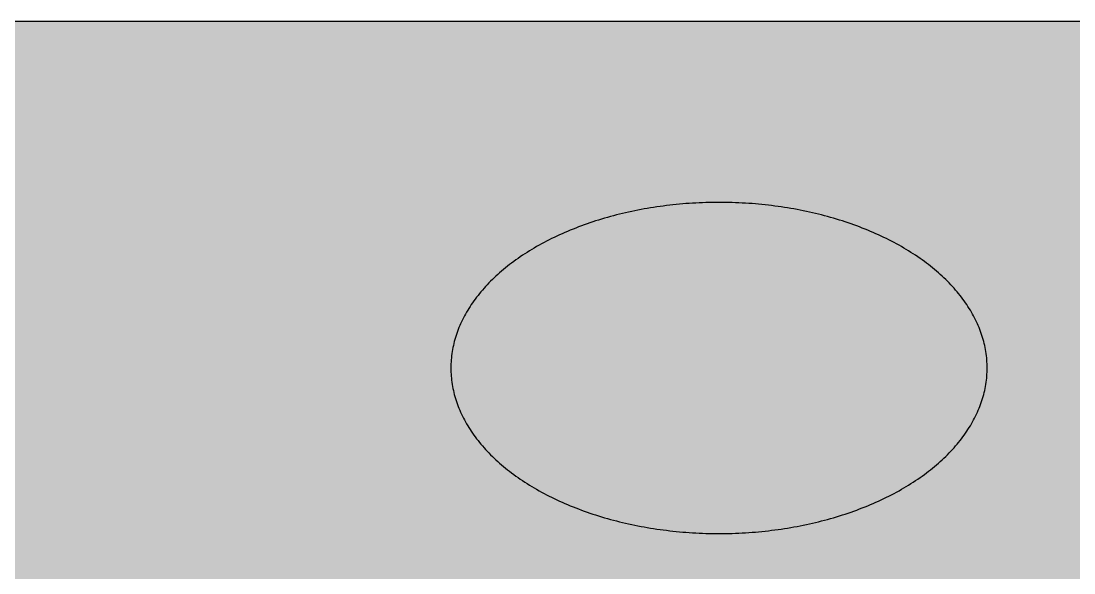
# Model space of a CAD drawing. Header units: millimetres. Extents: x 0 to 441, y 0 to 123.
# Drawn here: x 117.7 to 235.5, y 61.7 to 123.5 of the extents above; entities that cross this region are included whole.
import ezdxf

# ---------------------------------------------------------------- set-up
doc = ezdxf.new("R2010")
doc.units = ezdxf.units.MM

msp = doc.modelspace()

# ---------------------------------------------------------------- hatches: boundary and pattern name
for color, points in [(40, [(14.1111, 0), (13.9344, 0), (13.7592, 0.0025), (13.5839, 0.0076), (13.4112, 0.0152), (13.2359, 0.0254), (13.0607, 0.0381), (12.888, 0.0508), (12.7152, 0.0686), (12.5425, 0.0864), (12.3698, 0.1067), (12.1971, 0.1295), (12.0269, 0.1524), (11.8542, 0.1803), (11.684, 0.2083), (11.5138, 0.2388), (11.3436, 0.2718), (11.176, 0.3073), (11.0058, 0.3454), (10.8382, 0.3835), (10.6705, 0.4242), (10.5029, 0.4674), (10.3378, 0.5131), (10.1702, 0.5588), (10.0051, 0.6096), (9.8425, 0.6604), (9.6774, 0.7137), (9.5148, 0.7671), (9.3523, 0.8255), (9.1897, 0.8839), (9.0297, 0.9449), (8.8697, 1.0084), (8.7097, 1.0719), (8.5522, 1.1405), (8.3947, 1.209), (8.2372, 1.2802), (8.0797, 1.3513), (7.9248, 1.4275), (7.7699, 1.5037), (7.6175, 1.5799), (7.4651, 1.6612), (7.3127, 1.7424), (7.1628, 1.8263), (7.0129, 1.9126), (6.8656, 2.0015), (6.7183, 2.0904), (6.571, 2.1819), (6.4262, 2.2733), (6.2814, 2.3698), (6.1366, 2.4663), (5.9944, 2.5654), (5.8547, 2.6645), (5.715, 2.7686), (5.5753, 2.8727), (5.4381, 2.9769), (5.301, 3.0861), (5.1664, 3.1953), (5.0317, 3.3045), (4.8997, 3.4188), (4.7676, 3.5331), (4.638, 3.65), (4.511, 3.7668), (4.3815, 3.8862), (4.257, 4.0081), (4.1326, 4.1326), (4.0081, 4.257), (3.8862, 4.3815), (3.7668, 4.511), (3.65, 4.638), (3.5331, 4.7676), (3.4188, 4.8997), (3.3045, 5.0317), (3.1953, 5.1664), (3.0861, 5.301), (2.9769, 5.4381), (2.8727, 5.5753), (2.7686, 5.715), (2.6645, 5.8547), (2.5654, 5.9944), (2.4663, 6.1366), (2.3698, 6.2814), (2.2758, 6.4262), (2.1819, 6.571), (2.0904, 6.7183), (2.0015, 6.8656), (1.9126, 7.0129), (1.8263, 7.1628), (1.7424, 7.3127), (1.6612, 7.4651), (1.5799, 7.6175), (1.5037, 7.7699), (1.4275, 7.9248), (1.3513, 8.0797), (1.2802, 8.2372), (1.209, 8.3947), (1.1405, 8.5522), (1.0719, 8.7097), (1.0084, 8.8697), (0.9449, 9.0297), (0.8839, 9.1897), (0.8255, 9.3523), (0.7671, 9.5148), (0.7137, 9.6774), (0.6604, 9.8425), (0.6096, 10.0051), (0.5588, 10.1702), (0.5131, 10.3378), (0.4674, 10.5029), (0.4242, 10.6705), (0.3835, 10.8382), (0.3454, 11.0058), (0.3073, 11.176), (0.2718, 11.3436), (0.2388, 11.5138), (0.2083, 11.684), (0.1803, 11.8542), (0.1524, 12.0269), (0.1295, 12.1971), (0.1067, 12.3698), (0.0864, 12.5425), (0.0686, 12.7152), (0.0508, 12.888), (0.0381, 13.0607), (0.0254, 13.2359), (0.0152, 13.4112), (0.0076, 13.5839), (0.0025, 13.7592), (0, 13.9344), (0, 14.1097), (0, 109.3611), (0, 109.535), (0.0025, 109.7102), (0.0076, 109.8855), (0.0152, 110.0607), (0.0254, 110.2335), (0.0381, 110.4087), (0.0508, 110.5814), (0.0686, 110.7542), (0.0864, 110.9269), (0.1067, 111.0996), (0.1295, 111.2723), (0.1524, 111.4425), (0.1803, 111.6152), (0.2083, 111.7854), (0.2388, 111.9556), (0.2718, 112.1258), (0.3073, 112.2959), (0.3454, 112.4636), (0.3835, 112.6312), (0.4242, 112.7989), (0.4674, 112.9665), (0.5131, 113.1316), (0.5588, 113.2992), (0.6096, 113.4643), (0.6604, 113.6294), (0.7137, 113.792), (0.7671, 113.9546), (0.8255, 114.1171), (0.8839, 114.2797), (0.9449, 114.4397), (1.0084, 114.5997), (1.0719, 114.7597), (1.1405, 114.9172), (1.209, 115.0772), (1.2802, 115.2322), (1.3513, 115.3897), (1.4275, 115.5446), (1.5037, 115.6995), (1.5799, 115.8519), (1.6612, 116.0043), (1.7424, 116.1567), (1.8263, 116.3066), (1.9126, 116.4565), (2.0015, 116.6038), (2.0904, 116.7511), (2.1819, 116.8984), (2.2758, 117.0432), (2.3698, 117.188), (2.4663, 117.3328), (2.5654, 117.475), (2.6645, 117.6147), (2.7686, 117.7544), (2.8727, 117.8941), (2.9769, 118.0313), (3.0861, 118.1684), (3.1953, 118.303), (3.3045, 118.4377), (3.4188, 118.5697), (3.5331, 118.7018), (3.65, 118.8314), (3.7668, 118.9609), (3.8862, 119.0879), (4.0081, 119.2124), (4.1326, 119.3394), (4.257, 119.4613), (4.3815, 119.5832), (4.511, 119.7026), (4.638, 119.8194), (4.7676, 119.9363), (4.8997, 120.0506), (5.0317, 120.1649), (5.1664, 120.2766), (5.301, 120.3858), (5.4381, 120.4925), (5.5753, 120.5992), (5.715, 120.7008), (5.8547, 120.8049), (5.9944, 120.904), (6.1366, 121.0031), (6.2814, 121.0996), (6.4262, 121.1961), (6.571, 121.2875), (6.7183, 121.379), (6.8656, 121.4679), (7.0129, 121.5568), (7.1628, 121.6431), (7.3127, 121.727), (7.4651, 121.8082), (7.6175, 121.8895), (7.7699, 121.9683), (7.9248, 122.0445), (8.0797, 122.1181), (8.2372, 122.1892), (8.3947, 122.2604), (8.5522, 122.3289), (8.7097, 122.3975), (8.8697, 122.461), (9.0297, 122.5245), (9.1897, 122.5855), (9.3523, 122.6439), (9.5148, 122.7023), (9.6774, 122.7557), (9.8425, 122.809), (10.0051, 122.8598), (10.1702, 122.9106), (10.3378, 122.9563), (10.5029, 123.002), (10.6705, 123.0452), (10.8382, 123.0859), (11.0058, 123.1265), (11.176, 123.1621), (11.3436, 123.1976), (11.5138, 123.2306), (11.684, 123.2611), (11.8542, 123.2891), (12.0269, 123.317), (12.1971, 123.3399), (12.3698, 123.3627), (12.5425, 123.383), (12.7152, 123.4008), (12.888, 123.4186), (13.0607, 123.4313), (13.2359, 123.444), (13.4112, 123.4542), (13.5839, 123.4618), (13.7592, 123.4669), (13.9344, 123.4694), (14.1097, 123.4719), (336.9028, 123.4722), (337.2612, 123.4694), (337.6219, 123.4643), (337.98, 123.4567), (338.3407, 123.4465), (338.6988, 123.4338), (339.057, 123.4186), (339.4151, 123.3983), (339.7733, 123.3754), (340.1314, 123.3526), (340.487, 123.3246), (340.8451, 123.2916), (341.2007, 123.2586), (341.5563, 123.223), (341.9119, 123.1824), (342.2675, 123.1392), (342.6231, 123.096), (342.9787, 123.0478), (343.3318, 122.997), (343.6849, 122.9411), (344.0379, 122.8852), (344.3884, 122.8242), (344.7415, 122.7633), (345.092, 122.6972), (345.4425, 122.6287), (345.7931, 122.5575), (346.141, 122.4839), (346.4916, 122.4077), (346.8395, 122.3264), (347.185, 122.2451), (347.533, 122.1588), (347.8784, 122.0724), (348.2238, 121.981), (348.5667, 121.887), (348.9122, 121.7905), (349.2525, 121.6914), (349.5954, 121.5873), (349.9358, 121.4831), (350.2762, 121.3764), (350.6165, 121.2647), (350.9543, 121.1529), (351.2922, 121.0361), (351.63, 120.9167), (351.9653, 120.7948), (352.3005, 120.6703), (352.6333, 120.5433), (352.9686, 120.4138), (353.2988, 120.2817), (353.6315, 120.1445), (353.9592, 120.0074), (354.2894, 119.8677), (354.617, 119.7229), (354.9447, 119.5756), (355.2698, 119.4283), (355.5949, 119.2759), (355.9175, 119.1209), (356.2401, 118.9634), (356.5601, 118.8034), (356.8802, 118.6409), (357.2002, 118.4758), (357.5177, 118.3081), (357.8327, 118.1379), (358.1476, 117.9652), (358.4626, 117.79), (358.775, 117.6096), (433.9167, 73.9567), (434.119, 73.8353), (434.3197, 73.7133), (434.5178, 73.5863), (434.7134, 73.4593), (434.9064, 73.3273), (435.0995, 73.1926), (435.2874, 73.0529), (435.4728, 72.9132), (435.6557, 72.771), (435.8361, 72.6237), (436.0139, 72.4764), (436.1866, 72.324), (436.3593, 72.169), (436.5295, 72.0115), (436.6946, 71.8541), (436.8597, 71.6915), (437.0197, 71.5264), (437.1797, 71.3613), (437.3347, 71.1911), (437.4871, 71.0184), (437.6369, 70.8457), (437.7817, 70.6704), (437.9265, 70.4901), (438.0662, 70.3097), (438.2033, 70.1269), (438.338, 69.9414), (438.47, 69.756), (438.597, 69.5655), (438.724, 69.375), (438.846, 69.182), (438.9653, 68.9864), (439.0796, 68.7908), (439.1939, 68.5927), (439.3032, 68.392), (439.4073, 68.1888), (439.5114, 67.9856), (439.6105, 67.7799), (439.707, 67.5716), (439.801, 67.3633), (439.8899, 67.1525), (439.9763, 66.9392), (440.0575, 66.7258), (440.1388, 66.5124), (440.215, 66.294), (440.2861, 66.0781), (440.3547, 65.8571), (440.4208, 65.6387), (440.4817, 65.4177), (440.5401, 65.1942), (440.596, 64.9707), (440.6468, 64.7446), (440.6951, 64.5185), (440.7383, 64.2925), (440.7789, 64.0639), (440.8145, 63.8327), (440.8475, 63.6041), (440.8754, 63.373), (440.9008, 63.1419), (440.9211, 62.9082), (440.9389, 62.6745), (440.9542, 62.4408), (440.9643, 62.2071), (440.9694, 61.9709), (440.9719, 61.7347), (440.9694, 61.4985), (440.9643, 61.2623), (440.9542, 61.0286), (440.9389, 60.7949), (440.9211, 60.5612), (440.9008, 60.3275), (440.8754, 60.0964), (440.8475, 59.8653), (440.8145, 59.6367), (440.7789, 59.4055), (440.7383, 59.1795), (440.6951, 58.9509), (440.6468, 58.7248), (440.596, 58.4987), (440.5401, 58.2752), (440.4817, 58.0542), (440.4208, 57.8307), (440.3547, 57.6123), (440.2861, 57.3913), (440.215, 57.1754), (440.1388, 56.957), (440.0575, 56.7436), (439.9763, 56.5302), (439.8899, 56.3169), (439.801, 56.1061), (439.707, 55.8978), (439.6105, 55.6895), (439.5114, 55.4863), (439.4073, 55.2806), (439.3032, 55.0799), (439.1939, 54.8792), (439.0796, 54.6786), (438.9653, 54.483), (438.846, 54.2874), (438.724, 54.0944), (438.597, 53.9039), (438.47, 53.7134), (438.338, 53.528), (438.2033, 53.3425), (438.0662, 53.1597), (437.9265, 52.9793), (437.7817, 52.8015), (437.6369, 52.6237), (437.4871, 52.451), (437.3347, 52.2783), (437.1797, 52.1106), (437.0197, 51.943), (436.8597, 51.7779), (436.6946, 51.6153), (436.5295, 51.4579), (436.3593, 51.3004), (436.1866, 51.1454), (436.0139, 50.9956), (435.8361, 50.8457), (435.6557, 50.6984), (435.4728, 50.5562), (435.2874, 50.4165), (435.0995, 50.2793), (434.9064, 50.1421), (434.7134, 50.0126), (434.5178, 49.8831), (434.3197, 49.7561), (434.119, 49.6341), (433.9158, 49.5148), (358.775, 5.8607), (358.4626, 5.682), (358.1476, 5.5042), (357.8327, 5.3315), (357.5177, 5.1613), (357.2002, 4.9936), (356.8802, 4.8285), (356.5601, 4.666), (356.2401, 4.506), (355.9175, 4.3485), (355.5949, 4.1935), (355.2698, 4.0411), (354.9447, 3.8938), (354.617, 3.7465), (354.2894, 3.6043), (353.9592, 3.462), (353.6315, 3.3249), (353.2988, 3.1877), (352.9686, 3.0556), (352.6333, 2.9261), (352.3005, 2.7991), (351.9653, 2.6746), (351.63, 2.5527), (351.2922, 2.4333), (350.9543, 2.319), (350.6165, 2.2047), (350.2762, 2.093), (349.9358, 1.9863), (349.5954, 1.8821), (349.2525, 1.778), (348.9122, 1.6789), (348.5667, 1.5824), (348.2238, 1.4884), (347.8784, 1.3995), (347.533, 1.3106), (347.185, 1.2243), (346.8395, 1.143), (346.4916, 1.0617), (346.141, 0.9855), (345.7931, 0.9119), (345.4425, 0.8407), (345.092, 0.7722), (344.7415, 0.7061), (344.3884, 0.6452), (344.0379, 0.5842), (343.6849, 0.5283), (343.3318, 0.475), (342.9787, 0.4216), (342.6231, 0.3734), (342.2675, 0.3302), (341.9119, 0.287), (341.5563, 0.2464), (341.2007, 0.2108), (340.8451, 0.1778), (340.487, 0.1448), (340.1314, 0.1168), (339.7733, 0.094), (339.4151, 0.0711), (339.057, 0.0508), (338.6988, 0.0356), (338.3407, 0.0229), (337.98, 0.0127), (337.6219, 0.0051), (337.2612, 0), (336.9005, 0)]), (30, [(225.7778, 84.6667), (225.773, 84.8944), (225.7679, 85.1256), (225.7552, 85.3542), (225.74, 85.5828), (225.7196, 85.8114), (225.6942, 86.04), (225.6638, 86.2686), (225.6307, 86.4946), (225.5901, 86.7232), (225.5469, 86.9493), (225.5012, 87.1753), (225.4479, 87.3989), (225.392, 87.6249), (225.331, 87.8484), (225.265, 88.072), (225.1939, 88.2955), (225.1202, 88.5165), (225.0415, 88.74), (224.9602, 88.9584), (224.8713, 89.1794), (224.7798, 89.3978), (224.6859, 89.6163), (224.5843, 89.8347), (224.4801, 90.0506), (224.3709, 90.2665), (224.2591, 90.4824), (224.1423, 90.6958), (224.0204, 90.9091), (223.8959, 91.1225), (223.7664, 91.3333), (223.6318, 91.5441), (223.4946, 91.7524), (223.3524, 91.9607), (223.205, 92.169), (223.0552, 92.3747), (222.9002, 92.5779), (222.7428, 92.7837), (222.5802, 92.9843), (222.4151, 93.1875), (222.2449, 93.3856), (222.0697, 93.5863), (221.8919, 93.7819), (221.709, 93.98), (221.5236, 94.1756), (221.3331, 94.3686), (221.1375, 94.5617), (220.9394, 94.7522), (220.7387, 94.9401), (220.533, 95.1281), (220.3221, 95.316), (220.1088, 95.5015), (219.8929, 95.6843), (219.6719, 95.8672), (219.4458, 96.0476), (219.2172, 96.2254), (218.9861, 96.4032), (218.7499, 96.5784), (218.5111, 96.7537), (218.2673, 96.9264), (218.0184, 97.0966), (217.7694, 97.2668), (217.5129, 97.4319), (217.2564, 97.5995), (216.9947, 97.7621), (216.728, 97.9246), (216.4613, 98.0846), (216.1896, 98.2396), (215.9178, 98.3945), (215.6409, 98.5469), (215.3615, 98.6993), (215.0796, 98.8466), (214.7951, 98.9914), (214.5081, 99.1362), (214.2185, 99.2759), (213.9264, 99.4156), (213.6318, 99.5528), (213.3321, 99.6874), (213.0323, 99.8195), (212.7326, 99.949), (212.4278, 100.076), (212.1205, 100.2005), (211.8106, 100.3224), (211.5007, 100.4418), (211.1858, 100.5586), (210.8708, 100.6729), (210.5533, 100.7872), (210.2333, 100.8964), (209.9107, 101.0056), (209.5856, 101.1098), (209.2604, 101.2114), (208.9328, 101.313), (208.6026, 101.4095), (208.2724, 101.506), (207.9371, 101.5975), (207.6018, 101.6889), (207.2665, 101.7778), (206.9262, 101.8616), (206.5858, 101.9454), (206.2455, 102.0242), (205.9, 102.1029), (205.5546, 102.1766), (205.2091, 102.2477), (204.8612, 102.3188), (204.5106, 102.3849), (204.1601, 102.4509), (203.8071, 102.5119), (203.454, 102.5703), (203.0984, 102.6287), (202.7428, 102.682), (202.3872, 102.7328), (202.0265, 102.7811), (201.6684, 102.8268), (201.3077, 102.87), (200.9445, 102.9106), (200.5813, 102.9487), (200.218, 102.9843), (199.8548, 103.0148), (199.4891, 103.0453), (199.1208, 103.0707), (198.755, 103.0961), (198.3867, 103.1164), (198.0159, 103.1342), (197.6476, 103.1519), (197.2767, 103.1646), (196.9059, 103.1723), (196.535, 103.1799), (196.1642, 103.185), (195.7908, 103.1875), (195.4174, 103.185), (195.0466, 103.1799), (194.6732, 103.1723), (194.3024, 103.1646), (193.9341, 103.1519), (193.5632, 103.1342), (193.1949, 103.1164), (192.8266, 103.0961), (192.4583, 103.0707), (192.0926, 103.0453), (191.7268, 103.0148), (191.3636, 102.9843), (190.9978, 102.9487), (190.6346, 102.9106), (190.2739, 102.87), (189.9133, 102.8268), (189.5526, 102.7811), (189.1944, 102.7328), (188.8363, 102.682), (188.4807, 102.6287), (188.1251, 102.5703), (187.772, 102.5119), (187.4215, 102.4509), (187.0685, 102.3849), (186.7205, 102.3188), (186.3725, 102.2477), (186.0245, 102.1766), (185.6791, 102.1029), (185.3362, 102.0242), (184.9933, 101.9454), (184.6529, 101.8616), (184.3151, 101.7778), (183.9773, 101.6889), (183.642, 101.5975), (183.3093, 101.506), (182.9765, 101.4095), (182.6489, 101.313), (182.3212, 101.2114), (181.9935, 101.1098), (181.671, 101.0056), (181.3484, 100.8964), (181.0283, 100.7872), (180.7108, 100.6729), (180.3959, 100.5586), (180.0809, 100.4418), (179.771, 100.3224), (179.4612, 100.2005), (179.1538, 100.076), (178.849, 99.949), (178.5468, 99.8195), (178.247, 99.6874), (177.9499, 99.5528), (177.6552, 99.4156), (177.3631, 99.2759), (177.0736, 99.1362), (176.7865, 98.9914), (176.5021, 98.8466), (176.2201, 98.6993), (175.9407, 98.5469), (175.6639, 98.3945), (175.3895, 98.2396), (175.1203, 98.0846), (174.8511, 97.9246), (174.5869, 97.7621), (174.3253, 97.5995), (174.0662, 97.4319), (173.8122, 97.2668), (173.5607, 97.0966), (173.3144, 96.9264), (173.0705, 96.7537), (172.8318, 96.5784), (172.5955, 96.4032), (172.3619, 96.2254), (172.1333, 96.0476), (171.9097, 95.8672), (171.6888, 95.6843), (171.4703, 95.5015), (171.257, 95.316), (171.0487, 95.1281), (170.8429, 94.9401), (170.6397, 94.7522), (170.4416, 94.5617), (170.2486, 94.3686), (170.0581, 94.1756), (169.8727, 93.98), (169.6898, 93.7819), (169.512, 93.5863), (169.3367, 93.3856), (169.1665, 93.1875), (169.0014, 92.9843), (168.8389, 92.7837), (168.6789, 92.5779), (168.5265, 92.3747), (168.3741, 92.169), (168.2293, 91.9607), (168.087, 91.7524), (167.9499, 91.5441), (167.8153, 91.3333), (167.6857, 91.1225), (167.5613, 90.9091), (167.4393, 90.6958), (167.3225, 90.4824), (167.2082, 90.2665), (167.1015, 90.0506), (166.9974, 89.8347), (166.8958, 89.6163), (166.7993, 89.3978), (166.7078, 89.1794), (166.6215, 88.9584), (166.5376, 88.74), (166.4589, 88.5165), (166.3852, 88.2955), (166.3167, 88.072), (166.2506, 87.8484), (166.1897, 87.6249), (166.1338, 87.3989), (166.0804, 87.1753), (166.0322, 86.9493), (165.989, 86.7232), (165.9509, 86.4946), (165.9179, 86.2686), (165.8874, 86.04), (165.862, 85.8114), (165.8417, 85.5828), (165.8239, 85.3542), (165.8137, 85.1256), (165.8061, 84.8944), (165.8036, 84.6658), (165.8061, 84.4347), (165.8137, 84.2061), (165.8239, 83.9749), (165.8417, 83.7463), (165.862, 83.5177), (165.8874, 83.2891), (165.9179, 83.0631), (165.9509, 82.8345), (165.989, 82.6084), (166.0322, 82.3824), (166.0804, 82.1563), (166.1338, 81.9302), (166.1897, 81.7067), (166.2506, 81.4807), (166.3167, 81.2571), (166.3852, 81.0362), (166.4589, 80.8126), (166.5376, 80.5917), (166.6215, 80.3707), (166.7078, 80.1522), (166.7993, 79.9313), (166.8958, 79.7128), (166.9974, 79.4969), (167.1015, 79.2785), (167.2082, 79.0626), (167.3225, 78.8492), (167.4393, 78.6333), (167.5613, 78.42), (167.6857, 78.2091), (167.8153, 77.9983), (167.9499, 77.7875), (168.087, 77.5792), (168.2293, 77.3709), (168.3741, 77.1627), (168.5265, 76.9569), (168.6789, 76.7512), (168.8389, 76.548), (169.0014, 76.3448), (169.1665, 76.1441), (169.3367, 75.9435), (169.512, 75.7453), (169.6898, 75.5472), (169.8727, 75.3516), (170.0581, 75.1561), (170.2486, 74.963), (170.4416, 74.77), (170.6397, 74.5795), (170.8429, 74.389), (171.0487, 74.201), (171.257, 74.0156), (171.4703, 73.8302), (171.6888, 73.6473), (171.9097, 73.4644), (172.1333, 73.2841), (172.3619, 73.1037), (172.5955, 72.9285), (172.8318, 72.7507), (173.0705, 72.578), (173.3144, 72.4052), (173.5607, 72.2351), (173.8122, 72.0649), (174.0662, 71.8972), (174.3253, 71.7321), (174.5869, 71.5696), (174.8511, 71.407), (175.1203, 71.247), (175.3895, 71.0895), (175.6639, 70.9346), (175.9407, 70.7822), (176.2201, 70.6323), (176.5021, 70.485), (176.7865, 70.3377), (177.0736, 70.1954), (177.3631, 70.0532), (177.6552, 69.916), (177.9499, 69.7789), (178.247, 69.6443), (178.5468, 69.5122), (178.849, 69.3826), (179.1538, 69.2556), (179.4612, 69.1312), (179.771, 69.0093), (180.0809, 68.8899), (180.3959, 68.7705), (180.7108, 68.6562), (181.0283, 68.5444), (181.3484, 68.4327), (181.671, 68.326), (181.9935, 68.2219), (182.3212, 68.1177), (182.6489, 68.0187), (182.9765, 67.9196), (183.3093, 67.8256), (183.642, 67.7316), (183.9773, 67.6427), (184.3151, 67.5538), (184.6529, 67.47), (184.9933, 67.3862), (185.3362, 67.3075), (185.6791, 67.2287), (186.0245, 67.1551), (186.3725, 67.0814), (186.7205, 67.0128), (187.0685, 66.9442), (187.4215, 66.8807), (187.772, 66.8198), (188.1251, 66.7588), (188.4807, 66.7029), (188.8363, 66.6496), (189.1944, 66.5988), (189.5526, 66.5505), (189.9133, 66.5048), (190.2739, 66.4616), (190.6346, 66.421), (190.9978, 66.3829), (191.3636, 66.3473), (191.7268, 66.3143), (192.0926, 66.2864), (192.4583, 66.2584), (192.8266, 66.2356), (193.1949, 66.2153), (193.5632, 66.1949), (193.9341, 66.1797), (194.3024, 66.167), (194.6732, 66.1568), (195.0466, 66.1492), (195.4174, 66.1467), (195.7908, 66.1441), (196.1642, 66.1467), (196.535, 66.1492), (196.9059, 66.1568), (197.2767, 66.167), (197.6476, 66.1797), (198.0159, 66.1949), (198.3867, 66.2153), (198.755, 66.2356), (199.1208, 66.2584), (199.4891, 66.2864), (199.8548, 66.3143), (200.218, 66.3473), (200.5813, 66.3829), (200.9445, 66.421), (201.3077, 66.4616), (201.6684, 66.5048), (202.0265, 66.5505), (202.3872, 66.5988), (202.7428, 66.6496), (203.0984, 66.7029), (203.454, 66.7588), (203.8071, 66.8198), (204.1601, 66.8807), (204.5106, 66.9442), (204.8612, 67.0128), (205.2091, 67.0814), (205.5546, 67.1551), (205.9, 67.2287), (206.2455, 67.3075), (206.5858, 67.3862), (206.9262, 67.47), (207.2665, 67.5538), (207.6018, 67.6427), (207.9371, 67.7316), (208.2724, 67.8256), (208.6026, 67.9196), (208.9328, 68.0187), (209.2604, 68.1177), (209.5856, 68.2219), (209.9107, 68.326), (210.2333, 68.4327), (210.5533, 68.5444), (210.8708, 68.6562), (211.1858, 68.7705), (211.5007, 68.8899), (211.8106, 69.0093), (212.1205, 69.1312), (212.4278, 69.2556), (212.7326, 69.3826), (213.0323, 69.5122), (213.3321, 69.6443), (213.6318, 69.7789), (213.9264, 69.916), (214.2185, 70.0532), (214.5081, 70.1954), (214.7951, 70.3377), (215.0796, 70.485), (215.3615, 70.6323), (215.6409, 70.7822), (215.9178, 70.9346), (216.1896, 71.0895), (216.4613, 71.247), (216.728, 71.407), (216.9947, 71.5696), (217.2564, 71.7321), (217.5129, 71.8972), (217.7694, 72.0649), (218.0184, 72.2351), (218.2673, 72.4052), (218.5111, 72.578), (218.7499, 72.7507), (218.9861, 72.9285), (219.2172, 73.1037), (219.4458, 73.2841), (219.6719, 73.4644), (219.8929, 73.6473), (220.1088, 73.8302), (220.3221, 74.0156), (220.533, 74.201), (220.7387, 74.389), (220.9394, 74.5795), (221.1375, 74.77), (221.3331, 74.963), (221.5236, 75.1561), (221.709, 75.3516), (221.8919, 75.5472), (222.0697, 75.7453), (222.2449, 75.9435), (222.4151, 76.1441), (222.5802, 76.3448), (222.7428, 76.548), (222.9002, 76.7512), (223.0552, 76.9569), (223.205, 77.1627), (223.3524, 77.3709), (223.4946, 77.5792), (223.6318, 77.7875), (223.7664, 77.9983), (223.8959, 78.2091), (224.0204, 78.42), (224.1423, 78.6333), (224.2591, 78.8492), (224.3709, 79.0626), (224.4801, 79.2785), (224.5843, 79.4969), (224.6859, 79.7128), (224.7798, 79.9313), (224.8713, 80.1522), (224.9602, 80.3707), (225.0415, 80.5917), (225.1202, 80.8126), (225.1939, 81.0362), (225.265, 81.2571), (225.331, 81.4807), (225.392, 81.7067), (225.4479, 81.9302), (225.5012, 82.1563), (225.5469, 82.3824), (225.5901, 82.6084), (225.6307, 82.8345), (225.6638, 83.0631), (225.6942, 83.2891), (225.7196, 83.5177), (225.74, 83.7463), (225.7552, 83.9749), (225.7679, 84.2061), (225.773, 84.4347), (225.7755, 84.6658)])]:
    msp.add_hatch(color=color).paths.add_polyline_path(points)
h = msp.add_hatch(color=59)
h.paths.add_polyline_path([(14.1111, 3.5278), (13.8379, 3.5306), (13.5661, 3.5408), (13.2944, 3.5585), (13.0277, 3.5814), (12.761, 3.6119), (12.4968, 3.6474), (12.2352, 3.6906), (11.9761, 3.7414), (11.7196, 3.7973), (11.4656, 3.8608), (11.2116, 3.9268), (10.9626, 4.003), (10.7163, 4.0818), (10.4699, 4.1681), (10.2286, 4.2596), (9.9898, 4.3586), (9.7536, 4.4602), (9.5225, 4.5695), (9.2913, 4.6838), (9.0653, 4.8031), (8.8417, 4.9276), (8.6208, 5.0597), (8.4049, 5.1943), (8.1915, 5.334), (7.9832, 5.4788), (7.7775, 5.6286), (7.5768, 5.7836), (7.3787, 5.9436), (7.1831, 6.1062), (6.9926, 6.2763), (6.8072, 6.4491), (6.6269, 6.6269), (6.4491, 6.8072), (6.2763, 6.9926), (6.1062, 7.1831), (5.9436, 7.3787), (5.7836, 7.5768), (5.6286, 7.7775), (5.4788, 7.9832), (5.334, 8.1915), (5.1943, 8.4049), (5.0597, 8.6208), (4.9276, 8.8417), (4.8031, 9.0653), (4.6838, 9.2913), (4.5695, 9.5225), (4.4602, 9.7536), (4.3586, 9.9898), (4.2596, 10.2286), (4.1681, 10.4699), (4.0818, 10.7163), (4.003, 10.9626), (3.9268, 11.2116), (3.8608, 11.4656), (3.7973, 11.7196), (3.7414, 11.9761), (3.6906, 12.2352), (3.6474, 12.4968), (3.6119, 12.761), (3.5814, 13.0277), (3.5585, 13.2944), (3.5408, 13.5661), (3.5306, 13.8379), (3.5255, 14.1097), (3.5278, 109.3611), (3.5306, 109.634), (3.5408, 109.9033), (3.5585, 110.175), (3.5814, 110.4417), (3.6119, 110.7084), (3.6474, 110.9726), (3.6906, 111.2342), (3.7414, 111.4933), (3.7973, 111.7498), (3.8608, 112.0038), (3.9268, 112.2578), (4.003, 112.5068), (4.0818, 112.7557), (4.1681, 112.9995), (4.2596, 113.2408), (4.3586, 113.4796), (4.4602, 113.7158), (4.5695, 113.9495), (4.6838, 114.1781), (4.8031, 114.4041), (4.9276, 114.6277), (5.0597, 114.8486), (5.1943, 115.0645), (5.334, 115.2779), (5.4788, 115.4862), (5.6286, 115.6919), (5.7836, 115.8951), (5.9436, 116.0932), (6.1062, 116.2863), (6.2763, 116.4768), (6.4491, 116.6622), (6.6269, 116.8425), (6.8072, 117.0203), (6.9926, 117.1931), (7.1831, 117.3632), (7.3787, 117.5258), (7.5768, 117.6858), (7.7775, 117.8408), (7.9832, 117.9906), (8.1915, 118.1354), (8.4049, 118.2751), (8.6208, 118.4123), (8.8417, 118.5418), (9.0653, 118.6663), (9.2913, 118.7856), (9.5225, 118.8999), (9.7536, 119.0092), (9.9898, 119.1108), (10.2286, 119.2098), (10.4699, 119.3013), (10.7163, 119.3876), (10.9626, 119.4664), (11.2116, 119.5426), (11.4656, 119.6111), (11.7196, 119.6721), (11.9761, 119.728), (12.2352, 119.7788), (12.4968, 119.822), (12.761, 119.8575), (13.0277, 119.888), (13.2944, 119.9134), (13.5661, 119.9286), (13.8379, 119.9388), (14.1097, 119.9439), (336.9028, 119.9444), (337.2333, 119.9413), (337.5635, 119.9388), (337.8937, 119.9312), (338.2239, 119.921), (338.5541, 119.9083), (338.8843, 119.8931), (339.2119, 119.8778), (339.5421, 119.8575), (339.8698, 119.8347), (340.2, 119.8067), (340.5276, 119.7788), (340.8553, 119.7483), (341.183, 119.7153), (341.5106, 119.6772), (341.8357, 119.6391), (342.1634, 119.5984), (342.4885, 119.5527), (342.8136, 119.507), (343.1388, 119.4562), (343.4613, 119.4054), (343.7865, 119.3495), (344.109, 119.2911), (344.4316, 119.2327), (344.7542, 119.1692), (345.0768, 119.1031), (345.3968, 119.0346), (345.7169, 118.966), (346.0369, 118.8923), (346.3569, 118.8161), (346.6744, 118.7374), (346.9945, 118.6561), (347.312, 118.5723), (347.6269, 118.4859), (347.9444, 118.397), (348.2594, 118.3056), (348.5718, 118.2116), (348.8868, 118.1151), (349.1992, 118.016), (349.5116, 117.9144), (349.8215, 117.8103), (350.1339, 117.7036), (350.4438, 117.5944), (350.7511, 117.4826), (351.0585, 117.3683), (351.3658, 117.2515), (351.6732, 117.1321), (351.978, 117.0102), (352.2828, 116.8857), (352.585, 116.7587), (352.8873, 116.6292), (353.1895, 116.4971), (353.4893, 116.3625), (353.789, 116.2253), (354.0862, 116.0856), (354.3833, 115.9459), (354.6805, 115.8011), (354.9752, 115.6538), (355.2698, 115.504), (355.5619, 115.3516), (355.854, 115.1966), (356.1461, 115.0417), (356.4331, 114.8817), (356.7227, 114.7191), (357.0097, 114.554), (432.1528, 70.9013), (432.3029, 70.8101), (432.4553, 70.7187), (432.6026, 70.6247), (432.75, 70.5282), (432.8947, 70.4291), (433.0395, 70.3275), (433.1792, 70.2234), (433.3189, 70.1192), (433.4561, 70.01), (433.5907, 69.9008), (433.7253, 69.789), (433.8549, 69.6773), (433.9844, 69.5604), (434.1114, 69.4436), (434.2359, 69.3242), (434.3603, 69.2023), (434.4797, 69.0778), (434.5991, 68.9534), (434.7159, 68.8264), (434.8302, 68.6994), (434.942, 68.5673), (435.0512, 68.4352), (435.1604, 68.3006), (435.2646, 68.166), (435.3687, 68.0288), (435.4678, 67.8917), (435.5668, 67.7494), (435.6633, 67.6097), (435.7573, 67.4649), (435.8488, 67.3202), (435.9377, 67.1754), (436.024, 67.0255), (436.1104, 66.8782), (436.1917, 66.7283), (436.2704, 66.5759), (436.3491, 66.4235), (436.4228, 66.2686), (436.4965, 66.1137), (436.565, 65.9562), (436.6311, 65.7987), (436.6971, 65.6387), (436.7581, 65.4787), (436.819, 65.3186), (436.8749, 65.1561), (436.9308, 64.991), (436.9816, 64.8284), (437.0299, 64.6633), (437.0756, 64.4957), (437.1213, 64.328), (437.1619, 64.1604), (437.2, 63.9928), (437.2356, 63.8226), (437.2686, 63.6524), (437.2991, 63.4822), (437.3245, 63.3095), (437.3499, 63.1368), (437.3728, 62.9641), (437.3905, 62.7888), (437.4058, 62.6161), (437.4185, 62.4408), (437.4312, 62.2656), (437.4363, 62.0878), (437.4413, 61.9125), (437.4439, 61.7347), (437.4413, 61.5569), (437.4363, 61.3816), (437.4312, 61.2064), (437.4185, 61.0286), (437.4058, 60.8533), (437.3905, 60.6806), (437.3728, 60.5053), (437.3499, 60.3326), (437.3245, 60.1599), (437.2991, 59.9872), (437.2686, 59.817), (437.2356, 59.6468), (437.2, 59.4766), (437.1619, 59.309), (437.1213, 59.1414), (437.0756, 58.9737), (437.0299, 58.8061), (436.9816, 58.641), (436.9308, 58.4784), (436.8749, 58.3133), (436.819, 58.1533), (436.7581, 57.9907), (436.6971, 57.8307), (436.6311, 57.6707), (436.565, 57.5132), (436.4965, 57.3583), (436.4228, 57.2008), (436.3491, 57.0484), (436.2704, 56.8935), (436.1917, 56.7436), (436.1104, 56.5912), (436.024, 56.4439), (435.9377, 56.2966), (435.8488, 56.1492), (435.7573, 56.0045), (435.6633, 55.8622), (435.5668, 55.72), (435.4678, 55.5803), (435.3687, 55.4406), (435.2646, 55.3034), (435.1604, 55.1688), (435.0512, 55.0342), (434.942, 54.9021), (434.8302, 54.7726), (434.7159, 54.643), (434.5991, 54.516), (434.4797, 54.3916), (434.3603, 54.2671), (434.2359, 54.1452), (434.1114, 54.0258), (433.9844, 53.909), (433.8549, 53.7947), (433.7253, 53.6804), (433.5907, 53.5686), (433.4561, 53.4594), (433.3189, 53.3502), (433.1792, 53.246), (433.0395, 53.1419), (432.8947, 53.0403), (432.75, 52.9438), (432.6026, 52.8447), (432.4553, 52.7507), (432.3029, 52.6593), (432.1505, 52.5704), (357.0111, 8.9158), (356.7227, 8.7503), (356.4331, 8.5877), (356.1461, 8.4303), (355.854, 8.2728), (355.5619, 8.1178), (355.2698, 7.9654), (354.9752, 7.8156), (354.6805, 7.6683), (354.3833, 7.526), (354.0862, 7.3838), (353.789, 7.2441), (353.4893, 7.1069), (353.1895, 6.9723), (352.8873, 6.8402), (352.585, 6.7107), (352.2828, 6.5837), (351.978, 6.4592), (351.6732, 6.3373), (351.3658, 6.2179), (351.0585, 6.1011), (350.7511, 5.9868), (350.4438, 5.875), (350.1339, 5.7658), (349.8215, 5.6591), (349.5116, 5.555), (349.1992, 5.4534), (348.8868, 5.3543), (348.5718, 5.2578), (348.2594, 5.1638), (347.9444, 5.0724), (347.6269, 4.9835), (347.312, 4.8971), (346.9945, 4.8133), (346.6744, 4.732), (346.3569, 4.6533), (346.0369, 4.5771), (345.7169, 4.5034), (345.3968, 4.4348), (345.0768, 4.3663), (344.7542, 4.3002), (344.4316, 4.2367), (344.109, 4.1783), (343.7865, 4.1199), (343.4613, 4.064), (343.1388, 4.0132), (342.8136, 3.9624), (342.4885, 3.9167), (342.1634, 3.871), (341.8357, 3.8303), (341.5106, 3.7922), (341.183, 3.7541), (340.8553, 3.7211), (340.5276, 3.6906), (340.2, 3.6627), (339.8698, 3.6373), (339.5421, 3.6144), (339.2119, 3.5941), (338.8843, 3.5763), (338.5541, 3.5611), (338.2239, 3.5484), (337.8937, 3.5382), (337.5635, 3.5331), (337.2333, 3.5281), (336.9005, 3.5255)])
h.paths.add_polyline_path([(14.1111, 8.8194), (13.9725, 8.8189), (13.8379, 8.824), (13.7033, 8.8341), (13.5687, 8.8443), (13.4366, 8.8595), (13.3045, 8.8798), (13.1724, 8.9002), (13.0429, 8.9256), (12.9159, 8.9535), (12.7864, 8.984), (12.6619, 9.0195), (12.5349, 9.0551), (12.413, 9.0957), (12.2911, 9.1389), (12.1691, 9.1846), (12.0498, 9.2329), (11.9329, 9.2862), (11.8161, 9.3396), (11.7018, 9.398), (11.5875, 9.4564), (11.4757, 9.5199), (11.3665, 9.5834), (11.2573, 9.652), (11.1506, 9.7206), (11.0465, 9.7942), (10.9449, 9.8704), (10.8433, 9.9466), (10.7442, 10.0254), (10.6477, 10.1092), (10.5512, 10.193), (10.4597, 10.2794), (10.3683, 10.3683), (10.2794, 10.4597), (10.193, 10.5512), (10.1092, 10.6477), (10.0254, 10.7442), (9.9466, 10.8433), (9.8704, 10.9449), (9.7942, 11.0465), (9.7206, 11.1506), (9.652, 11.2573), (9.5834, 11.3665), (9.5199, 11.4757), (9.4564, 11.5875), (9.398, 11.7018), (9.3396, 11.8161), (9.2862, 11.9329), (9.2329, 12.0498), (9.1846, 12.1691), (9.1389, 12.2911), (9.0957, 12.413), (9.0551, 12.5349), (9.0195, 12.6619), (8.984, 12.7864), (8.9535, 12.9159), (8.9256, 13.0429), (8.9002, 13.1724), (8.8798, 13.3045), (8.8595, 13.4366), (8.8443, 13.5687), (8.8341, 13.7033), (8.824, 13.8379), (8.8189, 13.9725), (8.8189, 14.1097), (8.8194, 109.3611), (8.8189, 109.4969), (8.824, 109.6315), (8.8341, 109.7661), (8.8443, 109.9007), (8.8595, 110.0328), (8.8798, 110.1649), (8.9002, 110.297), (8.9256, 110.4265), (8.9535, 110.556), (8.984, 110.683), (9.0195, 110.8075), (9.0551, 110.9345), (9.0957, 111.0564), (9.1389, 111.1783), (9.1846, 111.3003), (9.2329, 111.4196), (9.2862, 111.5365), (9.3396, 111.6533), (9.398, 111.7702), (9.4564, 111.8819), (9.5199, 111.9937), (9.5834, 112.1029), (9.652, 112.2121), (9.7206, 112.3188), (9.7942, 112.4229), (9.8704, 112.5271), (9.9466, 112.6261), (10.0254, 112.7252), (10.1092, 112.8217), (10.193, 112.9182), (10.2794, 113.0097), (10.3683, 113.1011), (10.4597, 113.19), (10.5512, 113.2764), (10.6477, 113.3602), (10.7442, 113.444), (10.8433, 113.5228), (10.9449, 113.6015), (11.0465, 113.6752), (11.1506, 113.7488), (11.2573, 113.8174), (11.3665, 113.886), (11.4757, 113.9495), (11.5875, 114.013), (11.7018, 114.0714), (11.8161, 114.1298), (11.9329, 114.1832), (12.0498, 114.2365), (12.1691, 114.2848), (12.2911, 114.3305), (12.413, 114.3737), (12.5349, 114.4143), (12.6619, 114.4499), (12.7864, 114.4854), (12.9159, 114.5159), (13.0429, 114.5438), (13.1724, 114.5692), (13.3045, 114.5896), (13.4366, 114.6099), (13.5687, 114.6251), (13.7033, 114.6353), (13.8379, 114.6454), (13.9725, 114.6505), (14.1097, 114.6505), (336.9028, 114.6528), (337.1901, 114.6505), (337.4771, 114.648), (337.7641, 114.6404), (338.0486, 114.6327), (338.3356, 114.6226), (338.6226, 114.6099), (338.9097, 114.5946), (339.1941, 114.5769), (339.4786, 114.5565), (339.7656, 114.5337), (340.0501, 114.5083), (340.3346, 114.4829), (340.6191, 114.4524), (340.9036, 114.4219), (341.1855, 114.3889), (341.47, 114.3508), (341.7519, 114.3127), (342.0364, 114.2721), (342.3183, 114.2289), (342.5977, 114.1832), (342.8797, 114.1349), (343.1616, 114.0866), (343.441, 114.0333), (343.7204, 113.98), (343.9998, 113.9215), (344.2792, 113.8631), (344.5586, 113.8022), (344.8355, 113.7387), (345.1123, 113.6726), (345.3892, 113.604), (345.6661, 113.5329), (345.9404, 113.4618), (346.2147, 113.3856), (346.489, 113.3094), (346.7633, 113.2307), (347.0377, 113.1494), (347.3094, 113.0656), (347.5812, 112.9792), (347.8505, 112.8903), (348.1222, 112.7989), (348.3915, 112.7074), (348.6607, 112.6134), (348.9274, 112.5144), (349.1967, 112.4153), (349.4634, 112.3137), (349.7275, 112.2096), (349.9942, 112.1054), (350.2584, 111.9962), (350.52, 111.887), (350.7842, 111.7727), (351.0458, 111.6584), (351.3074, 111.5416), (351.5665, 111.4222), (351.8256, 111.3028), (352.0846, 111.1783), (352.3412, 111.0539), (352.5977, 110.9243), (352.8517, 110.7948), (353.1057, 110.6627), (353.3597, 110.5306), (353.6137, 110.3935), (353.8652, 110.2538), (354.1141, 110.1141), (354.363, 109.9718), (429.5069, 66.3194), (429.5826, 66.2737), (429.6562, 66.228), (429.7324, 66.1797), (429.8061, 66.1314), (429.8772, 66.0832), (429.9483, 66.0324), (430.0195, 65.979), (430.0906, 65.9282), (430.1592, 65.8724), (430.2252, 65.819), (430.2912, 65.7631), (430.3573, 65.7073), (430.4233, 65.6488), (430.4868, 65.5904), (430.5478, 65.5295), (430.6087, 65.4685), (430.6697, 65.4075), (430.7307, 65.344), (430.7865, 65.2805), (430.845, 65.217), (430.9008, 65.151), (430.9567, 65.085), (431.0101, 65.0189), (431.0634, 64.9503), (431.1142, 64.8818), (431.165, 64.8132), (431.2133, 64.7421), (431.2615, 64.6709), (431.3098, 64.5998), (431.3555, 64.5287), (431.3987, 64.455), (431.4419, 64.3814), (431.485, 64.3052), (431.5257, 64.2315), (431.5663, 64.1553), (431.6044, 64.0791), (431.6425, 64.0004), (431.6781, 63.9242), (431.7136, 63.8454), (431.7467, 63.7667), (431.7771, 63.688), (431.8102, 63.6067), (431.8381, 63.5254), (431.8686, 63.4441), (431.894, 63.3628), (431.9194, 63.2816), (431.9448, 63.1977), (431.9676, 63.1165), (431.9905, 63.0326), (432.0108, 62.9488), (432.0286, 62.8625), (432.0464, 62.7786), (432.0642, 62.6948), (432.0794, 62.6085), (432.0921, 62.5221), (432.1048, 62.4357), (432.115, 62.3494), (432.1251, 62.263), (432.1327, 62.1741), (432.1404, 62.0878), (432.1454, 61.9989), (432.148, 61.9125), (432.1505, 61.8236), (432.1505, 61.7347), (432.1505, 61.6458), (432.148, 61.5569), (432.1454, 61.4705), (432.1404, 61.3816), (432.1327, 61.2953), (432.1251, 61.2064), (432.115, 61.12), (432.1048, 61.0337), (432.0921, 60.9473), (432.0794, 60.8609), (432.0642, 60.7771), (432.0464, 60.6908), (432.0286, 60.6069), (432.0108, 60.5206), (431.9905, 60.4368), (431.9676, 60.3529), (431.9448, 60.2717), (431.9194, 60.1878), (431.894, 60.1066), (431.8686, 60.0253), (431.8381, 59.944), (431.8102, 59.8627), (431.7771, 59.7814), (431.7467, 59.7027), (431.7136, 59.624), (431.6781, 59.5452), (431.6425, 59.469), (431.6044, 59.3903), (431.5663, 59.3141), (431.5257, 59.2379), (431.485, 59.1642), (431.4419, 59.088), (431.3987, 59.0144), (431.3555, 58.9407), (431.3098, 58.8696), (431.2615, 58.7985), (431.2133, 58.7273), (431.165, 58.6562), (431.1142, 58.5876), (431.0634, 58.5191), (431.0101, 58.4505), (430.9567, 58.3844), (430.9008, 58.3184), (430.845, 58.2524), (430.7865, 58.1889), (430.7307, 58.1254), (430.6697, 58.0619), (430.6087, 58.0009), (430.5478, 57.9399), (430.4868, 57.879), (430.4233, 57.8206), (430.3573, 57.7647), (430.2912, 57.7063), (430.2252, 57.6504), (430.1592, 57.597), (430.0906, 57.5412), (430.0195, 57.4904), (429.9483, 57.437), (429.8772, 57.3862), (429.8061, 57.338), (429.7324, 57.2897), (429.6562, 57.2414), (429.5826, 57.1957), (429.5064, 57.1525), (354.3653, 13.4994), (354.1141, 13.3553), (353.8652, 13.2156), (353.6137, 13.0759), (353.3597, 12.9413), (353.1057, 12.8067), (352.8517, 12.6746), (352.5977, 12.5451), (352.3412, 12.4155), (352.0846, 12.2911), (351.8256, 12.1666), (351.5665, 12.0472), (351.3074, 11.9278), (351.0458, 11.811), (350.7842, 11.6967), (350.52, 11.5824), (350.2584, 11.4732), (349.9942, 11.364), (349.7275, 11.2598), (349.4634, 11.1557), (349.1967, 11.0541), (348.9274, 10.955), (348.6607, 10.8585), (348.3915, 10.762), (348.1222, 10.6705), (347.8505, 10.5791), (347.5812, 10.4902), (347.3094, 10.4038), (347.0377, 10.32), (346.7633, 10.2387), (346.489, 10.16), (346.2147, 10.0838), (345.9404, 10.0076), (345.6661, 9.9365), (345.3892, 9.8654), (345.1123, 9.7968), (344.8355, 9.7307), (344.5586, 9.6672), (344.2792, 9.6063), (343.9998, 9.5479), (343.7204, 9.4894), (343.441, 9.4361), (343.1616, 9.3828), (342.8797, 9.3345), (342.5977, 9.2862), (342.3183, 9.2405), (342.0364, 9.1973), (341.7519, 9.1567), (341.47, 9.1186), (341.1855, 9.083), (340.9036, 9.0475), (340.6191, 9.017), (340.3346, 8.9865), (340.0501, 8.9611), (339.7656, 8.9357), (339.4786, 8.9129), (339.1941, 8.8925), (338.9097, 8.8748), (338.6226, 8.8595), (338.3356, 8.8468), (338.0486, 8.8367), (337.7641, 8.829), (337.4771, 8.824), (337.1901, 8.8189), (336.9005, 8.8189)], flags=16)

# ---------------------------------------------------------------- linework, layer by layer
at = {"color": 40}
msp.add_lwpolyline([(14.1097, 123.4719), (336.9028, 123.4722)], dxfattribs=at)
at = {"color": 30}
msp.add_lwpolyline([(225.7778, 84.6667), (225.773, 84.8944), (225.7679, 85.1256), (225.7552, 85.3542), (225.74, 85.5828), (225.7196, 85.8114), (225.6942, 86.04), (225.6638, 86.2686), (225.6307, 86.4946), (225.5901, 86.7232), (225.5469, 86.9493), (225.5012, 87.1753), (225.4479, 87.3989), (225.392, 87.6249), (225.331, 87.8484), (225.265, 88.072), (225.1939, 88.2955), (225.1202, 88.5165), (225.0415, 88.74), (224.9602, 88.9584), (224.8713, 89.1794), (224.7798, 89.3978), (224.6859, 89.6163), (224.5843, 89.8347), (224.4801, 90.0506), (224.3709, 90.2665), (224.2591, 90.4824), (224.1423, 90.6958), (224.0204, 90.9091), (223.8959, 91.1225), (223.7664, 91.3333), (223.6318, 91.5441), (223.4946, 91.7524), (223.3524, 91.9607), (223.205, 92.169), (223.0552, 92.3747), (222.9002, 92.5779), (222.7428, 92.7837), (222.5802, 92.9843), (222.4151, 93.1875), (222.2449, 93.3856), (222.0697, 93.5863), (221.8919, 93.7819), (221.709, 93.98), (221.5236, 94.1756), (221.3331, 94.3686), (221.1375, 94.5617), (220.9394, 94.7522), (220.7387, 94.9401), (220.533, 95.1281), (220.3221, 95.316), (220.1088, 95.5015), (219.8929, 95.6843), (219.6719, 95.8672), (219.4458, 96.0476), (219.2172, 96.2254), (218.9861, 96.4032), (218.7499, 96.5784), (218.5111, 96.7537), (218.2673, 96.9264), (218.0184, 97.0966), (217.7694, 97.2668), (217.5129, 97.4319), (217.2564, 97.5995), (216.9947, 97.7621), (216.728, 97.9246), (216.4613, 98.0846), (216.1896, 98.2396), (215.9178, 98.3945), (215.6409, 98.5469), (215.3615, 98.6993), (215.0796, 98.8466), (214.7951, 98.9914), (214.5081, 99.1362), (214.2185, 99.2759), (213.9264, 99.4156), (213.6318, 99.5528), (213.3321, 99.6874), (213.0323, 99.8195), (212.7326, 99.949), (212.4278, 100.076), (212.1205, 100.2005), (211.8106, 100.3224), (211.5007, 100.4418), (211.1858, 100.5586), (210.8708, 100.6729), (210.5533, 100.7872), (210.2333, 100.8964), (209.9107, 101.0056), (209.5856, 101.1098), (209.2604, 101.2114), (208.9328, 101.313), (208.6026, 101.4095), (208.2724, 101.506), (207.9371, 101.5975), (207.6018, 101.6889), (207.2665, 101.7778), (206.9262, 101.8616), (206.5858, 101.9454), (206.2455, 102.0242), (205.9, 102.1029), (205.5546, 102.1766), (205.2091, 102.2477), (204.8612, 102.3188), (204.5106, 102.3849), (204.1601, 102.4509), (203.8071, 102.5119), (203.454, 102.5703), (203.0984, 102.6287), (202.7428, 102.682), (202.3872, 102.7328), (202.0265, 102.7811), (201.6684, 102.8268), (201.3077, 102.87), (200.9445, 102.9106), (200.5813, 102.9487), (200.218, 102.9843), (199.8548, 103.0148), (199.4891, 103.0453), (199.1208, 103.0707), (198.755, 103.0961), (198.3867, 103.1164), (198.0159, 103.1342), (197.6476, 103.1519), (197.2767, 103.1646), (196.9059, 103.1723), (196.535, 103.1799), (196.1642, 103.185), (195.7908, 103.1875), (195.4174, 103.185), (195.0466, 103.1799), (194.6732, 103.1723), (194.3024, 103.1646), (193.9341, 103.1519), (193.5632, 103.1342), (193.1949, 103.1164), (192.8266, 103.0961), (192.4583, 103.0707), (192.0926, 103.0453), (191.7268, 103.0148), (191.3636, 102.9843), (190.9978, 102.9487), (190.6346, 102.9106), (190.2739, 102.87), (189.9133, 102.8268), (189.5526, 102.7811), (189.1944, 102.7328), (188.8363, 102.682), (188.4807, 102.6287), (188.1251, 102.5703), (187.772, 102.5119), (187.4215, 102.4509), (187.0685, 102.3849), (186.7205, 102.3188), (186.3725, 102.2477), (186.0245, 102.1766), (185.6791, 102.1029), (185.3362, 102.0242), (184.9933, 101.9454), (184.6529, 101.8616), (184.3151, 101.7778), (183.9773, 101.6889), (183.642, 101.5975), (183.3093, 101.506), (182.9765, 101.4095), (182.6489, 101.313), (182.3212, 101.2114), (181.9935, 101.1098), (181.671, 101.0056), (181.3484, 100.8964), (181.0283, 100.7872), (180.7108, 100.6729), (180.3959, 100.5586), (180.0809, 100.4418), (179.771, 100.3224), (179.4612, 100.2005), (179.1538, 100.076), (178.849, 99.949), (178.5468, 99.8195), (178.247, 99.6874), (177.9499, 99.5528), (177.6552, 99.4156), (177.3631, 99.2759), (177.0736, 99.1362), (176.7865, 98.9914), (176.5021, 98.8466), (176.2201, 98.6993), (175.9407, 98.5469), (175.6639, 98.3945), (175.3895, 98.2396), (175.1203, 98.0846), (174.8511, 97.9246), (174.5869, 97.7621), (174.3253, 97.5995), (174.0662, 97.4319), (173.8122, 97.2668), (173.5607, 97.0966), (173.3144, 96.9264), (173.0705, 96.7537), (172.8318, 96.5784), (172.5955, 96.4032), (172.3619, 96.2254), (172.1333, 96.0476), (171.9097, 95.8672), (171.6888, 95.6843), (171.4703, 95.5015), (171.257, 95.316), (171.0487, 95.1281), (170.8429, 94.9401), (170.6397, 94.7522), (170.4416, 94.5617), (170.2486, 94.3686), (170.0581, 94.1756), (169.8727, 93.98), (169.6898, 93.7819), (169.512, 93.5863), (169.3367, 93.3856), (169.1665, 93.1875), (169.0014, 92.9843), (168.8389, 92.7837), (168.6789, 92.5779), (168.5265, 92.3747), (168.3741, 92.169), (168.2293, 91.9607), (168.087, 91.7524), (167.9499, 91.5441), (167.8153, 91.3333), (167.6857, 91.1225), (167.5613, 90.9091), (167.4393, 90.6958), (167.3225, 90.4824), (167.2082, 90.2665), (167.1015, 90.0506), (166.9974, 89.8347), (166.8958, 89.6163), (166.7993, 89.3978), (166.7078, 89.1794), (166.6215, 88.9584), (166.5376, 88.74), (166.4589, 88.5165), (166.3852, 88.2955), (166.3167, 88.072), (166.2506, 87.8484), (166.1897, 87.6249), (166.1338, 87.3989), (166.0804, 87.1753), (166.0322, 86.9493), (165.989, 86.7232), (165.9509, 86.4946), (165.9179, 86.2686), (165.8874, 86.04), (165.862, 85.8114), (165.8417, 85.5828), (165.8239, 85.3542), (165.8137, 85.1256), (165.8061, 84.8944), (165.8036, 84.6658), (165.8061, 84.4347), (165.8137, 84.2061), (165.8239, 83.9749), (165.8417, 83.7463), (165.862, 83.5177), (165.8874, 83.2891), (165.9179, 83.0631), (165.9509, 82.8345), (165.989, 82.6084), (166.0322, 82.3824), (166.0804, 82.1563), (166.1338, 81.9302), (166.1897, 81.7067), (166.2506, 81.4807), (166.3167, 81.2571), (166.3852, 81.0362), (166.4589, 80.8126), (166.5376, 80.5917), (166.6215, 80.3707), (166.7078, 80.1522), (166.7993, 79.9313), (166.8958, 79.7128), (166.9974, 79.4969), (167.1015, 79.2785), (167.2082, 79.0626), (167.3225, 78.8492), (167.4393, 78.6333), (167.5613, 78.42), (167.6857, 78.2091), (167.8153, 77.9983), (167.9499, 77.7875), (168.087, 77.5792), (168.2293, 77.3709), (168.3741, 77.1627), (168.5265, 76.9569), (168.6789, 76.7512), (168.8389, 76.548), (169.0014, 76.3448), (169.1665, 76.1441), (169.3367, 75.9435), (169.512, 75.7453), (169.6898, 75.5472), (169.8727, 75.3516), (170.0581, 75.1561), (170.2486, 74.963), (170.4416, 74.77), (170.6397, 74.5795), (170.8429, 74.389), (171.0487, 74.201), (171.257, 74.0156), (171.4703, 73.8302), (171.6888, 73.6473), (171.9097, 73.4644), (172.1333, 73.2841), (172.3619, 73.1037), (172.5955, 72.9285), (172.8318, 72.7507), (173.0705, 72.578), (173.3144, 72.4052), (173.5607, 72.2351), (173.8122, 72.0649), (174.0662, 71.8972), (174.3253, 71.7321), (174.5869, 71.5696), (174.8511, 71.407), (175.1203, 71.247), (175.3895, 71.0895), (175.6639, 70.9346), (175.9407, 70.7822), (176.2201, 70.6323), (176.5021, 70.485), (176.7865, 70.3377), (177.0736, 70.1954), (177.3631, 70.0532), (177.6552, 69.916), (177.9499, 69.7789), (178.247, 69.6443), (178.5468, 69.5122), (178.849, 69.3826), (179.1538, 69.2556), (179.4612, 69.1312), (179.771, 69.0093), (180.0809, 68.8899), (180.3959, 68.7705), (180.7108, 68.6562), (181.0283, 68.5444), (181.3484, 68.4327), (181.671, 68.326), (181.9935, 68.2219), (182.3212, 68.1177), (182.6489, 68.0187), (182.9765, 67.9196), (183.3093, 67.8256), (183.642, 67.7316), (183.9773, 67.6427), (184.3151, 67.5538), (184.6529, 67.47), (184.9933, 67.3862), (185.3362, 67.3075), (185.6791, 67.2287), (186.0245, 67.1551), (186.3725, 67.0814), (186.7205, 67.0128), (187.0685, 66.9442), (187.4215, 66.8807), (187.772, 66.8198), (188.1251, 66.7588), (188.4807, 66.7029), (188.8363, 66.6496), (189.1944, 66.5988), (189.5526, 66.5505), (189.9133, 66.5048), (190.2739, 66.4616), (190.6346, 66.421), (190.9978, 66.3829), (191.3636, 66.3473), (191.7268, 66.3143), (192.0926, 66.2864), (192.4583, 66.2584), (192.8266, 66.2356), (193.1949, 66.2153), (193.5632, 66.1949), (193.9341, 66.1797), (194.3024, 66.167), (194.6732, 66.1568), (195.0466, 66.1492), (195.4174, 66.1467), (195.7908, 66.1441), (196.1642, 66.1467), (196.535, 66.1492), (196.9059, 66.1568), (197.2767, 66.167), (197.6476, 66.1797), (198.0159, 66.1949), (198.3867, 66.2153), (198.755, 66.2356), (199.1208, 66.2584), (199.4891, 66.2864), (199.8548, 66.3143), (200.218, 66.3473), (200.5813, 66.3829), (200.9445, 66.421), (201.3077, 66.4616), (201.6684, 66.5048), (202.0265, 66.5505), (202.3872, 66.5988), (202.7428, 66.6496), (203.0984, 66.7029), (203.454, 66.7588), (203.8071, 66.8198), (204.1601, 66.8807), (204.5106, 66.9442), (204.8612, 67.0128), (205.2091, 67.0814), (205.5546, 67.1551), (205.9, 67.2287), (206.2455, 67.3075), (206.5858, 67.3862), (206.9262, 67.47), (207.2665, 67.5538), (207.6018, 67.6427), (207.9371, 67.7316), (208.2724, 67.8256), (208.6026, 67.9196), (208.9328, 68.0187), (209.2604, 68.1177), (209.5856, 68.2219), (209.9107, 68.326), (210.2333, 68.4327), (210.5533, 68.5444), (210.8708, 68.6562), (211.1858, 68.7705), (211.5007, 68.8899), (211.8106, 69.0093), (212.1205, 69.1312), (212.4278, 69.2556), (212.7326, 69.3826), (213.0323, 69.5122), (213.3321, 69.6443), (213.6318, 69.7789), (213.9264, 69.916), (214.2185, 70.0532), (214.5081, 70.1954), (214.7951, 70.3377), (215.0796, 70.485), (215.3615, 70.6323), (215.6409, 70.7822), (215.9178, 70.9346), (216.1896, 71.0895), (216.4613, 71.247), (216.728, 71.407), (216.9947, 71.5696), (217.2564, 71.7321), (217.5129, 71.8972), (217.7694, 72.0649), (218.0184, 72.2351), (218.2673, 72.4052), (218.5111, 72.578), (218.7499, 72.7507), (218.9861, 72.9285), (219.2172, 73.1037), (219.4458, 73.2841), (219.6719, 73.4644), (219.8929, 73.6473), (220.1088, 73.8302), (220.3221, 74.0156), (220.533, 74.201), (220.7387, 74.389), (220.9394, 74.5795), (221.1375, 74.77), (221.3331, 74.963), (221.5236, 75.1561), (221.709, 75.3516), (221.8919, 75.5472), (222.0697, 75.7453), (222.2449, 75.9435), (222.4151, 76.1441), (222.5802, 76.3448), (222.7428, 76.548), (222.9002, 76.7512), (223.0552, 76.9569), (223.205, 77.1627), (223.3524, 77.3709), (223.4946, 77.5792), (223.6318, 77.7875), (223.7664, 77.9983), (223.8959, 78.2091), (224.0204, 78.42), (224.1423, 78.6333), (224.2591, 78.8492), (224.3709, 79.0626), (224.4801, 79.2785), (224.5843, 79.4969), (224.6859, 79.7128), (224.7798, 79.9313), (224.8713, 80.1522), (224.9602, 80.3707), (225.0415, 80.5917), (225.1202, 80.8126), (225.1939, 81.0362), (225.265, 81.2571), (225.331, 81.4807), (225.392, 81.7067), (225.4479, 81.9302), (225.5012, 82.1563), (225.5469, 82.3824), (225.5901, 82.6084), (225.6307, 82.8345), (225.6638, 83.0631), (225.6942, 83.2891), (225.7196, 83.5177), (225.74, 83.7463), (225.7552, 83.9749), (225.7679, 84.2061), (225.773, 84.4347), (225.7755, 84.6658), (225.7778, 84.6667)], dxfattribs=at)

doc.saveas('drawing.dxf')
